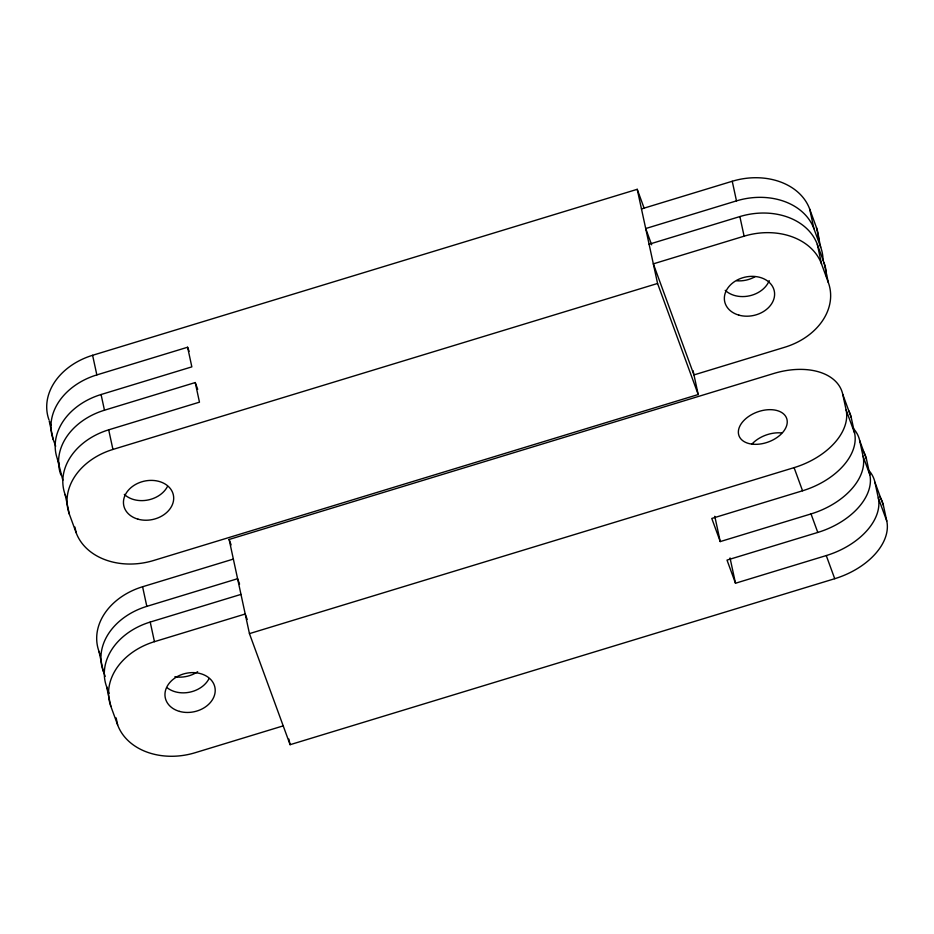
<?xml version="1.0" encoding="UTF-8"?>
<svg xmlns="http://www.w3.org/2000/svg" width="934" height="934" viewBox="0 0 934 934"><rect width="100%" height="100%" fill="white"/><g stroke="black" fill="none" stroke-linecap="round" stroke-linejoin="round"><path stroke-width="1.4" d="M49.023 420.008A63.407 49.093 -12.2 0 1 92.606 355.294L637.233 189.31L644.168 208.282M55.678 446.23L53.261 439.622A63.407 49.093 -12.2 0 1 96.844 374.908L187.606 347.238L189.1 351.312M641.471 208.936L732.244 181.266A63.407 49.093 -12.2 0 1 809.696 209.099L816.468 227.616L820.706 247.23A63.407 49.093 -12.2 0 1 823.029 260.668M62.823 480.216L57.499 459.236A63.407 49.093 -12.2 0 1 101.07 394.522L191.844 366.864L187.606 347.238M820.706 247.23L813.923 228.713A63.407 49.093 -12.2 0 0 736.482 200.88L645.709 228.55L651.652 244.801M60.885 474.927A63.407 49.093 -12.2 0 1 104.468 410.213L195.241 382.555L197.716 389.326M649.095 244.241L739.868 216.571A63.407 49.093 -12.2 0 1 817.32 244.404L824.092 262.921L828.33 282.535A63.407 49.093 -12.2 0 1 784.747 347.25L693.974 374.919L653.333 263.855L744.106 236.185A63.407 49.093 -12.2 0 1 821.546 264.018L828.33 282.535M693.063 370.716L698.212 394.533L153.573 560.505A63.407 49.093 -12.2 0 1 76.133 532.672L69.349 514.155L65.123 494.541A63.407 49.093 -12.2 0 1 108.694 429.827L199.467 402.169L195.241 382.555M69.349 514.155A63.407 49.093 -12.2 0 1 112.932 449.441L657.571 283.469L637.233 189.31M868.503 470.047A63.407 39.905 -20.1 0 1 874.913 482.213L883.377 505.341L886.775 521.032A63.407 39.905 -20.1 0 1 834.727 578.706L290.1 744.69L249.448 633.626L229.122 539.467L773.749 373.495A63.407 39.905 -20.1 0 1 842.737 394.288L851.201 417.416L854.598 433.107A63.407 39.905 -20.1 0 1 802.551 490.782L711.778 518.452L720.242 541.58L811.016 513.922A63.407 39.905 -20.1 0 0 863.063 456.247L859.677 440.556A63.407 39.905 -20.1 0 0 853.267 428.402M105.18 676.368L103.242 671.079L99.004 651.465A63.407 49.093 -12.2 0 1 142.587 586.75L233.36 559.081M103.242 671.079A63.407 49.093 -12.2 0 1 146.825 606.364L237.598 578.706L239.571 584.124M283.107 725.905L195.089 752.734A63.407 49.093 -12.2 0 1 117.637 724.901L110.866 706.384L106.628 686.77A63.407 49.093 -12.2 0 1 150.211 622.056L240.984 594.398M110.866 706.384A63.407 49.093 -12.2 0 1 154.449 641.67L245.222 614.012L247.195 619.429M249.448 633.626L794.087 467.642A63.407 39.905 -20.1 0 0 846.122 409.979L842.737 394.288M859.677 440.556L866.448 459.073L869.834 474.764A63.407 39.905 -20.1 0 1 817.787 532.438L727.014 560.096L735.49 583.236L826.263 555.567A63.407 39.905 -20.1 0 0 878.299 497.904L874.913 482.213M846.122 409.979L854.598 433.107M863.063 456.247L869.834 474.764M878.299 497.904L886.775 521.032M794.087 467.642L802.551 490.782M811.016 513.922L817.787 532.438M826.263 555.567L834.727 578.706M657.571 283.469L698.212 394.533M229.122 539.467L231.107 544.884M49.502 421.327L50.961 425.297M57.499 459.236L59.426 464.525M65.123 494.541L66.092 497.192M99.004 651.465L100.452 655.434M106.628 686.77L109.044 693.378M809.696 209.099L813.923 228.713M817.32 244.404L821.546 264.018M732.244 181.266L736.482 200.88M739.868 216.571L744.106 236.185M730.026 557.937L735.49 583.236M714.779 516.292L720.242 541.58M288.886 739.086L290.1 744.69M92.606 355.294L96.844 374.908M101.07 394.522L104.468 410.213M108.694 429.827L112.932 449.441M142.587 586.75L146.825 606.364M150.211 622.056L154.449 641.67M74.918 527.068L76.133 532.672M116.131 717.896L117.637 724.901M49.327 421.409L53.261 439.622M824.092 262.921A63.407 49.093 -12.2 0 1 826.415 276.359M816.468 227.616A63.407 49.093 -12.2 0 1 818.791 241.054M167.396 486.637A25.358 19.637 -12.2 0 1 124.315 494.366M769.207 280.62A25.358 19.637 -12.2 0 1 749.535 295.821A25.358 19.637 -12.2 0 1 725.228 290.334M755.022 276.733A25.358 19.637 -12.2 0 1 736.751 280.795M879.478 496.316A63.407 39.905 -20.1 0 1 883.377 505.341M848.656 410.586A63.407 39.905 -20.1 0 1 851.201 417.416M862.537 450.048A63.407 39.905 -20.1 0 1 866.448 459.073M197.658 671.721A25.358 19.637 -12.2 0 1 174.88 676.753M208.901 678.866A25.358 19.637 -12.2 0 1 167.443 687.973M751.753 444.269A25.358 15.96 -20.1 0 1 781.676 432.967M137.999 519.176A25.358 19.637 -12.2 0 0 173.596 496.421A25.358 19.637 -12.2 0 0 134.099 485.33A25.358 19.637 -12.2 0 0 137.999 519.176M738.911 315.143A25.358 19.637 -12.2 0 0 774.508 292.389A25.358 19.637 -12.2 0 0 735 281.297A25.358 19.637 -12.2 0 0 738.911 315.143M179.515 711.404A25.358 19.637 -12.2 0 0 215.112 688.65A25.358 19.637 -12.2 0 0 175.604 677.559A25.358 19.637 -12.2 0 0 179.515 711.404M753.633 444.28A25.358 15.96 -20.1 0 0 787.012 419.635A25.358 15.96 -20.1 0 0 747.76 417.101A25.358 15.96 -20.1 0 0 753.633 444.28"/></g></svg>
